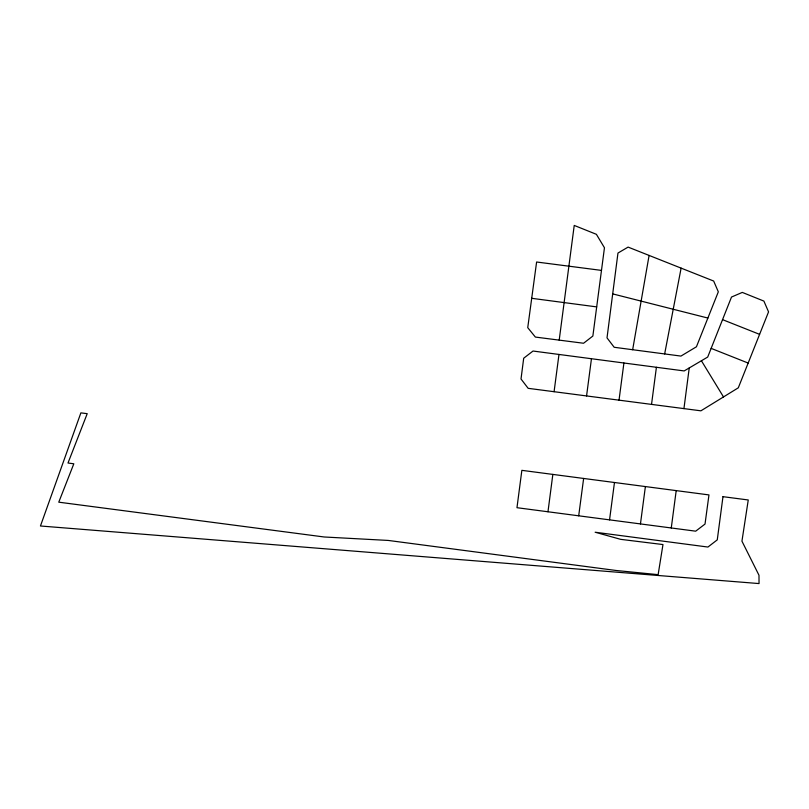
<?xml version="1.0" encoding="UTF-8"?>
<svg xmlns="http://www.w3.org/2000/svg" width="809" height="809" viewBox="0 0 809 809"><rect width="100%" height="100%" fill="white"/><g stroke="black" fill="none" stroke-linecap="round" stroke-linejoin="round"><path stroke-width="1.21" d="M547.976 511.773L552.84 474.408L521.856 470.342L516.971 507.698L695.689 531.179L705.023 524.06L708.967 494.916L552.84 474.408M683.939 408.616L689.238 367.953M559.201 340.124L574.228 225.428L596.395 234.317L604.454 247.756L592.866 336.038L583.562 343.249L535.376 337.07L527.741 327.665L536.61 262.005L601.481 270.398M554.084 391.698L558.979 354.453M586.565 395.935L591.46 358.731M578.698 515.808L583.633 478.453M619.027 400.162L623.911 362.998M609.551 519.863L614.466 482.508M651.528 404.389L656.412 367.286M640.455 523.929L645.39 486.563M671.268 527.974L676.203 490.608M632.658 349.721L680.935 356.081L696.438 346.778L718.321 291.827L713.669 281.036L628.097 247.099L617.965 253.045L607.013 337.869L614.183 347.273L632.658 349.721L649.091 255.432M681.117 268.123L664.654 353.938M723.499 396.936L700.907 410.82L528.166 388.33L521.016 378.996L523.696 358.225L533.03 351.035L684.171 370.937L707.703 357.052L731.508 297.045L742.298 292.413L763.898 301.09L768.55 311.88L738.304 387.814L723.499 396.936L701.413 360.763M596.688 306.894L531.533 298.288M612.696 293.889L707.885 318.058M722.538 319.646L759.6 334.35M711.141 348.376L748.163 363.059M722.973 496.675L717.27 539.856L707.936 547.046L595.141 532.221L620.645 539.34L662.976 544.558L658.132 574.663L616.013 570.476L388.29 540.442L324.176 536.984L58.764 502.177L73.821 463.79L67.996 463.021L87.22 413.672L80.88 412.873L40.45 525.992L759.044 583.572L758.984 575.25L741.944 541.17L748.254 499.972L722.973 496.675"/></g></svg>
